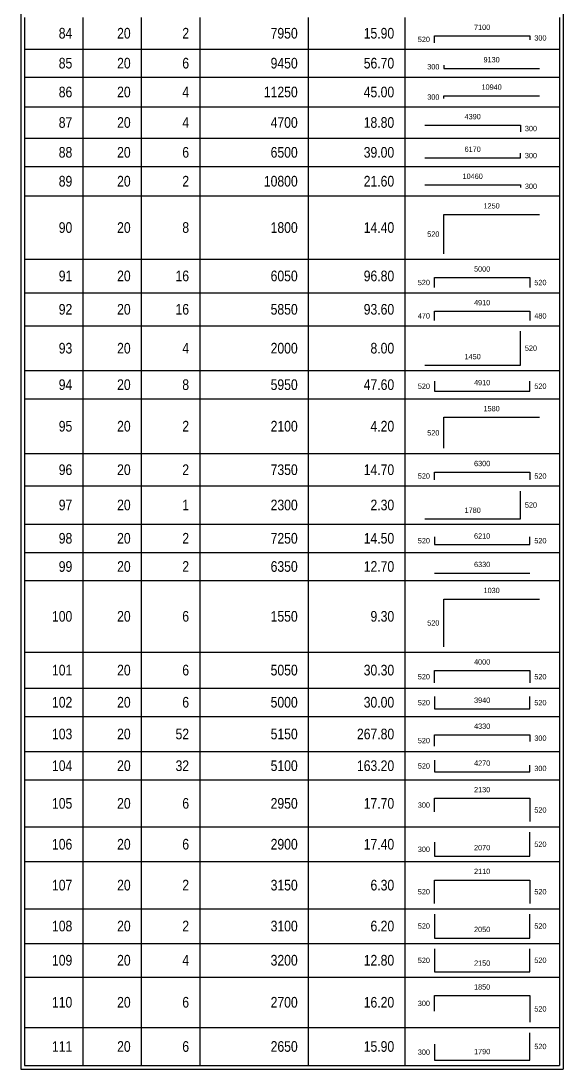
# Model space of a CAD drawing. Extents: x 0 to 206258, y -403073 to 0.
# Drawn here: x 117760 to 122863, y -220071 to -210197 of the extents above; entities that cross this region are included whole.
import ezdxf
from ezdxf.enums import TextEntityAlignment as Align

# ---------------------------------------------------------------- set-up
doc = ezdxf.new("R2010")
doc.units = 0
doc.header["$LTSCALE"] = 1000
for name, color, linetype, true_color in [('Quantity Table Line', 171, 'Continuous', 0xaaaaff), ('Quantity Table Rebar Line', 112, 'Continuous', 0x00bd5e), ('Quantity Table Text', 8, 'Continuous', 0x414141)]:
    doc.layers.add(name, color=color, linetype=linetype, true_color=true_color)
doc.layers.add('Section Small Text', color=5, linetype='Continuous')
doc.styles.add('Quantity Table Text', font='ARIALN.TTF', dxfattribs={"height": 100})
doc.styles.add('Section Small Text', font='ARIALN.TTF', dxfattribs={"height": 50})

msp = doc.modelspace()

# ---------------------------------------------------------------- linework, layer by layer
at = {"layer": 'Quantity Table Line', "transparency": 33554687}
for points in [[(117759.517, -179954.284), (117759.517, -220070.683)], [(122863.032, -179954.284), (122863.032, -220070.683)], [(117792.85, -210163.869), (117792.85, -210462.108)], [(118342.568, -210163.869), (118342.568, -210462.108)], [(118342.568, -210163.869), (118342.568, -210462.108)], [(118892.286, -210163.869), (118892.286, -210462.108)], [(118892.286, -210163.869), (118892.286, -210462.108)], [(119442.199, -210163.869), (119442.199, -210462.108)], [(119442.199, -210163.869), (119442.199, -210462.108)], [(120464.964, -210163.869), (120464.964, -210462.108)], [(120464.964, -210163.869), (120464.964, -210462.108)], [(121373.34, -210163.869), (121373.34, -210462.108)], [(121373.34, -210163.869), (121373.34, -210462.108)], [(122829.699, -210163.869), (122829.699, -210462.108)], [(117792.85, -210462.108), (118342.568, -210462.108)], [(117792.85, -210462.108), (118342.568, -210462.108)], [(117792.85, -210462.108), (117792.85, -210727.733)], [(118342.568, -210462.108), (118892.286, -210462.108)], [(118342.568, -210462.108), (118342.568, -210727.733)], [(118342.568, -210462.108), (118892.286, -210462.108)], [(118342.568, -210462.108), (118342.568, -210727.733)], [(118892.286, -210462.108), (119442.199, -210462.108)], [(118892.286, -210462.108), (118892.286, -210727.733)], [(118892.286, -210462.108), (119442.199, -210462.108)], [(118892.286, -210462.108), (118892.286, -210727.733)], [(119442.199, -210462.108), (120464.964, -210462.108)], [(119442.199, -210462.108), (119442.199, -210727.733)], [(119442.199, -210462.108), (120464.964, -210462.108)], [(119442.199, -210462.108), (119442.199, -210727.733)], [(120464.964, -210462.108), (121373.34, -210462.108)], [(120464.964, -210462.108), (120464.964, -210727.733)], [(120464.964, -210462.108), (121373.34, -210462.108)], [(120464.964, -210462.108), (120464.964, -210727.733)], [(121373.34, -210462.108), (122829.699, -210462.108)], [(121373.34, -210462.108), (121373.34, -210727.733)], [(121373.34, -210462.108), (122829.699, -210462.108)], [(121373.34, -210462.108), (121373.34, -210727.733)], [(122829.699, -210462.108), (122829.699, -210727.733)], [(117792.85, -210727.733), (118342.568, -210727.733)], [(117792.85, -210727.733), (118342.568, -210727.733)], [(117792.85, -210727.733), (117792.85, -211005.698)], [(118342.568, -210727.733), (118892.286, -210727.733)], [(118342.568, -210727.733), (118342.568, -211005.698)], [(118342.568, -210727.733), (118892.286, -210727.733)], [(118342.568, -210727.733), (118342.568, -211005.698)], [(118892.286, -210727.733), (119442.199, -210727.733)], [(118892.286, -210727.733), (118892.286, -211005.698)], [(118892.286, -210727.733), (119442.199, -210727.733)], [(118892.286, -210727.733), (118892.286, -211005.698)], [(119442.199, -210727.733), (120464.964, -210727.733)], [(119442.199, -210727.733), (119442.199, -211005.698)], [(119442.199, -210727.733), (120464.964, -210727.733)], [(119442.199, -210727.733), (119442.199, -211005.698)], [(120464.964, -210727.733), (121373.34, -210727.733)], [(120464.964, -210727.733), (120464.964, -211005.698)], [(120464.964, -210727.733), (121373.34, -210727.733)], [(120464.964, -210727.733), (120464.964, -211005.698)], [(121373.34, -210727.733), (122829.699, -210727.733)], [(121373.34, -210727.733), (121373.34, -211005.698)], [(121373.34, -210727.733), (122829.699, -210727.733)], [(121373.34, -210727.733), (121373.34, -211005.698)], [(122829.699, -210727.733), (122829.699, -211005.698)], [(117792.85, -211005.698), (118342.568, -211005.698)], [(117792.85, -211005.698), (118342.568, -211005.698)], [(117792.85, -211005.698), (117792.85, -211302.075)], [(118342.568, -211005.698), (118892.286, -211005.698)], [(118342.568, -211005.698), (118342.568, -211302.075)], [(118342.568, -211005.698), (118892.286, -211005.698)], [(118342.568, -211005.698), (118342.568, -211302.075)], [(118892.286, -211005.698), (119442.199, -211005.698)], [(118892.286, -211005.698), (118892.286, -211302.075)], [(118892.286, -211005.698), (119442.199, -211005.698)], [(118892.286, -211005.698), (118892.286, -211302.075)], [(119442.199, -211005.698), (120464.964, -211005.698)], [(119442.199, -211005.698), (119442.199, -211302.075)], [(119442.199, -211005.698), (120464.964, -211005.698)], [(119442.199, -211005.698), (119442.199, -211302.075)], [(120464.964, -211005.698), (121373.34, -211005.698)], [(120464.964, -211005.698), (120464.964, -211302.075)], [(120464.964, -211005.698), (121373.34, -211005.698)], [(120464.964, -211005.698), (120464.964, -211302.075)], [(121373.34, -211005.698), (122829.699, -211005.698)], [(121373.34, -211005.698), (121373.34, -211302.075)], [(121373.34, -211005.698), (122829.699, -211005.698)], [(121373.34, -211005.698), (121373.34, -211302.075)], [(122829.699, -211005.698), (122829.699, -211302.075)], [(117792.85, -211302.075), (118342.568, -211302.075)], [(117792.85, -211302.075), (118342.568, -211302.075)], [(117792.85, -211302.075), (117792.85, -211567.7)], [(118342.568, -211302.075), (118892.286, -211302.075)], [(118342.568, -211302.075), (118342.568, -211567.7)], [(118342.568, -211302.075), (118892.286, -211302.075)], [(118342.568, -211302.075), (118342.568, -211567.7)], [(118892.286, -211302.075), (119442.199, -211302.075)], [(118892.286, -211302.075), (118892.286, -211567.7)], [(118892.286, -211302.075), (119442.199, -211302.075)], [(118892.286, -211302.075), (118892.286, -211567.7)], [(119442.199, -211302.075), (120464.964, -211302.075)], [(119442.199, -211302.075), (119442.199, -211567.7)], [(119442.199, -211302.075), (120464.964, -211302.075)], [(119442.199, -211302.075), (119442.199, -211567.7)], [(120464.964, -211302.075), (121373.34, -211302.075)], [(120464.964, -211302.075), (120464.964, -211567.7)], [(120464.964, -211302.075), (121373.34, -211302.075)], [(120464.964, -211302.075), (120464.964, -211567.7)], [(121373.34, -211302.075), (122829.699, -211302.075)], [(121373.34, -211302.075), (121373.34, -211567.7)], [(121373.34, -211302.075), (122829.699, -211302.075)], [(121373.34, -211302.075), (121373.34, -211567.7)], [(122829.699, -211302.075), (122829.699, -211567.7)], [(117792.85, -211567.7), (118342.568, -211567.7)], [(117792.85, -211567.7), (118342.568, -211567.7)], [(117792.85, -211567.7), (117792.85, -211846.231)], [(118342.568, -211567.7), (118892.286, -211567.7)], [(118342.568, -211567.7), (118342.568, -211846.231)], [(118342.568, -211567.7), (118892.286, -211567.7)], [(118342.568, -211567.7), (118342.568, -211846.231)], [(118892.286, -211567.7), (119442.199, -211567.7)], [(118892.286, -211567.7), (118892.286, -211846.231)], [(118892.286, -211567.7), (119442.199, -211567.7)], [(118892.286, -211567.7), (118892.286, -211846.231)], [(119442.199, -211567.7), (120464.964, -211567.7)], [(119442.199, -211567.7), (119442.199, -211846.231)], [(119442.199, -211567.7), (120464.964, -211567.7)], [(119442.199, -211567.7), (119442.199, -211846.231)], [(120464.964, -211567.7), (121373.34, -211567.7)], [(120464.964, -211567.7), (120464.964, -211846.231)], [(120464.964, -211567.7), (121373.34, -211567.7)], [(120464.964, -211567.7), (120464.964, -211846.231)], [(121373.34, -211567.7), (122829.699, -211567.7)], [(121373.34, -211567.7), (121373.34, -211846.231)], [(121373.34, -211567.7), (122829.699, -211567.7)], [(121373.34, -211567.7), (121373.34, -211846.231)], [(122829.699, -211567.7), (122829.699, -211846.231)], [(117792.85, -211846.231), (118342.568, -211846.231)], [(117792.85, -211846.231), (118342.568, -211846.231)], [(117792.85, -211846.231), (117792.85, -212440.53)], [(118342.568, -211846.231), (118892.286, -211846.231)], [(118342.568, -211846.231), (118342.568, -212440.53)], [(118342.568, -211846.231), (118892.286, -211846.231)], [(118342.568, -211846.231), (118342.568, -212440.53)], [(118892.286, -211846.231), (119442.199, -211846.231)], [(118892.286, -211846.231), (118892.286, -212440.53)], [(118892.286, -211846.231), (119442.199, -211846.231)], [(118892.286, -211846.231), (118892.286, -212440.53)], [(119442.199, -211846.231), (120464.964, -211846.231)], [(119442.199, -211846.231), (119442.199, -212440.53)], [(119442.199, -211846.231), (120464.964, -211846.231)], [(119442.199, -211846.231), (119442.199, -212440.53)], [(120464.964, -211846.231), (121373.34, -211846.231)], [(120464.964, -211846.231), (120464.964, -212440.53)], [(120464.964, -211846.231), (121373.34, -211846.231)], [(120464.964, -211846.231), (120464.964, -212440.53)], [(121373.34, -211846.231), (122829.699, -211846.231)], [(121373.34, -211846.231), (121373.34, -212440.53)], [(121373.34, -211846.231), (122829.699, -211846.231)], [(121373.34, -211846.231), (121373.34, -212440.53)], [(122829.699, -211846.231), (122829.699, -212440.53)], [(117792.85, -212440.53), (118342.568, -212440.53)], [(117792.85, -212440.53), (118342.568, -212440.53)], [(117792.85, -212440.53), (117792.85, -212758.138)], [(118342.568, -212440.53), (118892.286, -212440.53)], [(118342.568, -212440.53), (118342.568, -212758.138)], [(118342.568, -212440.53), (118892.286, -212440.53)], [(118342.568, -212440.53), (118342.568, -212758.138)], [(118892.286, -212440.53), (119442.199, -212440.53)], [(118892.286, -212440.53), (118892.286, -212758.138)], [(118892.286, -212440.53), (119442.199, -212440.53)], [(118892.286, -212440.53), (118892.286, -212758.138)], [(119442.199, -212440.53), (120464.964, -212440.53)], [(119442.199, -212440.53), (119442.199, -212758.138)], [(119442.199, -212440.53), (120464.964, -212440.53)], [(119442.199, -212440.53), (119442.199, -212758.138)], [(120464.964, -212440.53), (121373.34, -212440.53)], [(120464.964, -212440.53), (120464.964, -212758.138)], [(120464.964, -212440.53), (121373.34, -212440.53)], [(120464.964, -212440.53), (120464.964, -212758.138)], [(121373.34, -212440.53), (122829.699, -212440.53)], [(121373.34, -212440.53), (121373.34, -212758.138)], [(121373.34, -212440.53), (122829.699, -212440.53)], [(121373.34, -212440.53), (121373.34, -212758.138)], [(122829.699, -212440.53), (122829.699, -212758.138)], [(117792.85, -212758.138), (118342.568, -212758.138)], [(117792.85, -212758.138), (118342.568, -212758.138)], [(117792.85, -212758.138), (117792.85, -213069.199)], [(118342.568, -212758.138), (118892.286, -212758.138)], [(118342.568, -212758.138), (118342.568, -213069.199)], [(118342.568, -212758.138), (118892.286, -212758.138)], [(118342.568, -212758.138), (118342.568, -213069.199)], [(118892.286, -212758.138), (119442.199, -212758.138)], [(118892.286, -212758.138), (118892.286, -213069.199)], [(118892.286, -212758.138), (119442.199, -212758.138)], [(118892.286, -212758.138), (118892.286, -213069.199)], [(119442.199, -212758.138), (120464.964, -212758.138)], [(119442.199, -212758.138), (119442.199, -213069.199)], [(119442.199, -212758.138), (120464.964, -212758.138)], [(119442.199, -212758.138), (119442.199, -213069.199)], [(120464.964, -212758.138), (121373.34, -212758.138)], [(120464.964, -212758.138), (120464.964, -213069.199)], [(120464.964, -212758.138), (121373.34, -212758.138)], [(120464.964, -212758.138), (120464.964, -213069.199)], [(121373.34, -212758.138), (122829.699, -212758.138)], [(121373.34, -212758.138), (121373.34, -213069.199)], [(121373.34, -212758.138), (122829.699, -212758.138)], [(121373.34, -212758.138), (121373.34, -213069.199)], [(122829.699, -212758.138), (122829.699, -213069.199)], [(117792.85, -213069.199), (118342.568, -213069.199)], [(117792.85, -213069.199), (118342.568, -213069.199)], [(117792.85, -213069.199), (117792.85, -213490.716)], [(118342.568, -213069.199), (118892.286, -213069.199)], [(118342.568, -213069.199), (118342.568, -213490.716)], [(118342.568, -213069.199), (118892.286, -213069.199)], [(118342.568, -213069.199), (118342.568, -213490.716)], [(118892.286, -213069.199), (119442.199, -213069.199)], [(118892.286, -213069.199), (118892.286, -213490.716)], [(118892.286, -213069.199), (119442.199, -213069.199)], [(118892.286, -213069.199), (118892.286, -213490.716)], [(119442.199, -213069.199), (120464.964, -213069.199)], [(119442.199, -213069.199), (119442.199, -213490.716)], [(119442.199, -213069.199), (120464.964, -213069.199)], [(119442.199, -213069.199), (119442.199, -213490.716)], [(120464.964, -213069.199), (121373.34, -213069.199)], [(120464.964, -213069.199), (120464.964, -213490.716)], [(120464.964, -213069.199), (121373.34, -213069.199)], [(120464.964, -213069.199), (120464.964, -213490.716)], [(121373.34, -213069.199), (122829.699, -213069.199)], [(121373.34, -213069.199), (121373.34, -213490.716)], [(121373.34, -213069.199), (122829.699, -213069.199)], [(121373.34, -213069.199), (121373.34, -213490.716)], [(122829.699, -213069.199), (122829.699, -213490.716)], [(117792.85, -213490.716), (118342.568, -213490.716)], [(117792.85, -213490.716), (118342.568, -213490.716)], [(117792.85, -213490.716), (117792.85, -213756.341)], [(118342.568, -213490.716), (118892.286, -213490.716)], [(118342.568, -213490.716), (118342.568, -213756.341)], [(118342.568, -213490.716), (118892.286, -213490.716)], [(118342.568, -213490.716), (118342.568, -213756.341)], [(118892.286, -213490.716), (119442.199, -213490.716)], [(118892.286, -213490.716), (118892.286, -213756.341)], [(118892.286, -213490.716), (119442.199, -213490.716)], [(118892.286, -213490.716), (118892.286, -213756.341)], [(119442.199, -213490.716), (120464.964, -213490.716)], [(119442.199, -213490.716), (119442.199, -213756.341)], [(119442.199, -213490.716), (120464.964, -213490.716)], [(119442.199, -213490.716), (119442.199, -213756.341)], [(120464.964, -213490.716), (121373.34, -213490.716)], [(120464.964, -213490.716), (120464.964, -213756.341)], [(120464.964, -213490.716), (121373.34, -213490.716)], [(120464.964, -213490.716), (120464.964, -213756.341)], [(121373.34, -213490.716), (122829.699, -213490.716)], [(121373.34, -213490.716), (121373.34, -213756.341)], [(121373.34, -213490.716), (122829.699, -213490.716)], [(121373.34, -213490.716), (121373.34, -213756.341)], [(122829.699, -213490.716), (122829.699, -213756.341)], [(117792.85, -213756.341), (118342.568, -213756.341)], [(117792.85, -213756.341), (118342.568, -213756.341)], [(117792.85, -213756.341), (117792.85, -214273.344)], [(118342.568, -213756.341), (118892.286, -213756.341)], [(118342.568, -213756.341), (118342.568, -214273.344)], [(118342.568, -213756.341), (118892.286, -213756.341)], [(118342.568, -213756.341), (118342.568, -214273.344)], [(118892.286, -213756.341), (119442.199, -213756.341)], [(118892.286, -213756.341), (118892.286, -214273.344)], [(118892.286, -213756.341), (119442.199, -213756.341)], [(118892.286, -213756.341), (118892.286, -214273.344)], [(119442.199, -213756.341), (120464.964, -213756.341)], [(119442.199, -213756.341), (119442.199, -214273.344)], [(119442.199, -213756.341), (120464.964, -213756.341)], [(119442.199, -213756.341), (119442.199, -214273.344)], [(120464.964, -213756.341), (121373.34, -213756.341)], [(120464.964, -213756.341), (120464.964, -214273.344)], [(120464.964, -213756.341), (121373.34, -213756.341)], [(120464.964, -213756.341), (120464.964, -214273.344)], [(121373.34, -213756.341), (122829.699, -213756.341)], [(121373.34, -213756.341), (121373.34, -214273.344)], [(121373.34, -213756.341), (122829.699, -213756.341)], [(121373.34, -213756.341), (121373.34, -214273.344)], [(122829.699, -213756.341), (122829.699, -214273.344)], [(117792.85, -214273.344), (118342.568, -214273.344)], [(117792.85, -214273.344), (118342.568, -214273.344)], [(117792.85, -214273.344), (117792.85, -214576.016)], [(118342.568, -214273.344), (118892.286, -214273.344)], [(118342.568, -214273.344), (118342.568, -214576.016)], [(118342.568, -214273.344), (118892.286, -214273.344)], [(118342.568, -214273.344), (118342.568, -214576.016)], [(118892.286, -214273.344), (119442.199, -214273.344)], [(118892.286, -214273.344), (118892.286, -214576.016)], [(118892.286, -214273.344), (119442.199, -214273.344)], [(118892.286, -214273.344), (118892.286, -214576.016)], [(119442.199, -214273.344), (120464.964, -214273.344)], [(119442.199, -214273.344), (119442.199, -214576.016)], [(119442.199, -214273.344), (120464.964, -214273.344)], [(119442.199, -214273.344), (119442.199, -214576.016)], [(120464.964, -214273.344), (121373.34, -214273.344)], [(120464.964, -214273.344), (120464.964, -214576.016)], [(120464.964, -214273.344), (121373.34, -214273.344)], [(120464.964, -214273.344), (120464.964, -214576.016)], [(121373.34, -214273.344), (122829.699, -214273.344)], [(121373.34, -214273.344), (121373.34, -214576.016)], [(121373.34, -214273.344), (122829.699, -214273.344)], [(121373.34, -214273.344), (121373.34, -214576.016)], [(122829.699, -214273.344), (122829.699, -214576.016)], [(117792.85, -214576.016), (118342.568, -214576.016)], [(117792.85, -214576.016), (118342.568, -214576.016)], [(117792.85, -214576.016), (117792.85, -214937.927)], [(118342.568, -214576.016), (118892.286, -214576.016)], [(118342.568, -214576.016), (118342.568, -214937.927)], [(118342.568, -214576.016), (118892.286, -214576.016)], [(118342.568, -214576.016), (118342.568, -214937.927)], [(118892.286, -214576.016), (119442.199, -214576.016)], [(118892.286, -214576.016), (118892.286, -214937.927)], [(118892.286, -214576.016), (119442.199, -214576.016)], [(118892.286, -214576.016), (118892.286, -214937.927)], [(119442.199, -214576.016), (120464.964, -214576.016)], [(119442.199, -214576.016), (119442.199, -214937.927)], [(119442.199, -214576.016), (120464.964, -214576.016)], [(119442.199, -214576.016), (119442.199, -214937.927)], [(120464.964, -214576.016), (121373.34, -214576.016)], [(120464.964, -214576.016), (120464.964, -214937.927)], [(120464.964, -214576.016), (121373.34, -214576.016)], [(120464.964, -214576.016), (120464.964, -214937.927)], [(121373.34, -214576.016), (122829.699, -214576.016)], [(121373.34, -214576.016), (121373.34, -214937.927)], [(121373.34, -214576.016), (122829.699, -214576.016)], [(121373.34, -214576.016), (121373.34, -214937.927)], [(122829.699, -214576.016), (122829.699, -214937.927)], [(117792.85, -214937.927), (118342.568, -214937.927)], [(117792.85, -214937.927), (118342.568, -214937.927)], [(117792.85, -214937.927), (117792.85, -215203.552)], [(118342.568, -214937.927), (118892.286, -214937.927)], [(118342.568, -214937.927), (118342.568, -215203.552)], [(118342.568, -214937.927), (118892.286, -214937.927)], [(118342.568, -214937.927), (118342.568, -215203.552)], [(118892.286, -214937.927), (119442.199, -214937.927)], [(118892.286, -214937.927), (118892.286, -215203.552)], [(118892.286, -214937.927), (119442.199, -214937.927)], [(118892.286, -214937.927), (118892.286, -215203.552)], [(119442.199, -214937.927), (120464.964, -214937.927)], [(119442.199, -214937.927), (119442.199, -215203.552)], [(119442.199, -214937.927), (120464.964, -214937.927)], [(119442.199, -214937.927), (119442.199, -215203.552)], [(120464.964, -214937.927), (121373.34, -214937.927)], [(120464.964, -214937.927), (120464.964, -215203.552)], [(120464.964, -214937.927), (121373.34, -214937.927)], [(120464.964, -214937.927), (120464.964, -215203.552)], [(121373.34, -214937.927), (122829.699, -214937.927)], [(121373.34, -214937.927), (121373.34, -215203.552)], [(121373.34, -214937.927), (122829.699, -214937.927)], [(121373.34, -214937.927), (121373.34, -215203.552)], [(122829.699, -214937.927), (122829.699, -215203.552)], [(117792.85, -215203.552), (118342.568, -215203.552)], [(117792.85, -215203.552), (118342.568, -215203.552)], [(117792.85, -215203.552), (117792.85, -215469.176)], [(118342.568, -215203.552), (118892.286, -215203.552)], [(118342.568, -215203.552), (118342.568, -215469.176)], [(118342.568, -215203.552), (118892.286, -215203.552)], [(118342.568, -215203.552), (118342.568, -215469.176)], [(118892.286, -215203.552), (119442.199, -215203.552)], [(118892.286, -215203.552), (118892.286, -215469.176)], [(118892.286, -215203.552), (119442.199, -215203.552)], [(118892.286, -215203.552), (118892.286, -215469.176)], [(119442.199, -215203.552), (120464.964, -215203.552)], [(119442.199, -215203.552), (119442.199, -215469.176)], [(119442.199, -215203.552), (120464.964, -215203.552)], [(119442.199, -215203.552), (119442.199, -215469.176)], [(120464.964, -215203.552), (121373.34, -215203.552)], [(120464.964, -215203.552), (120464.964, -215469.176)], [(120464.964, -215203.552), (121373.34, -215203.552)], [(120464.964, -215203.552), (120464.964, -215469.176)], [(121373.34, -215203.552), (122829.699, -215203.552)], [(121373.34, -215203.552), (121373.34, -215469.176)], [(121373.34, -215203.552), (122829.699, -215203.552)], [(121373.34, -215203.552), (121373.34, -215469.176)], [(122829.699, -215203.552), (122829.699, -215469.176)], [(117792.85, -215469.176), (118342.568, -215469.176)], [(117792.85, -215469.176), (118342.568, -215469.176)], [(117792.85, -215469.176), (117792.85, -216142.521)], [(118342.568, -215469.176), (118892.286, -215469.176)], [(118342.568, -215469.176), (118342.568, -216142.521)], [(118342.568, -215469.176), (118892.286, -215469.176)], [(118342.568, -215469.176), (118342.568, -216142.521)], [(118892.286, -215469.176), (119442.199, -215469.176)], [(118892.286, -215469.176), (118892.286, -216142.521)], [(118892.286, -215469.176), (119442.199, -215469.176)], [(118892.286, -215469.176), (118892.286, -216142.521)], [(119442.199, -215469.176), (120464.964, -215469.176)], [(119442.199, -215469.176), (119442.199, -216142.521)], [(119442.199, -215469.176), (120464.964, -215469.176)], [(119442.199, -215469.176), (119442.199, -216142.521)], [(120464.964, -215469.176), (121373.34, -215469.176)], [(120464.964, -215469.176), (120464.964, -216142.521)], [(120464.964, -215469.176), (121373.34, -215469.176)], [(120464.964, -215469.176), (120464.964, -216142.521)], [(121373.34, -215469.176), (122829.699, -215469.176)], [(121373.34, -215469.176), (121373.34, -216142.521)], [(121373.34, -215469.176), (122829.699, -215469.176)], [(121373.34, -215469.176), (121373.34, -216142.521)], [(122829.699, -215469.176), (122829.699, -216142.521)], [(117792.85, -216142.521), (118342.568, -216142.521)], [(117792.85, -216142.521), (118342.568, -216142.521)], [(117792.85, -216142.521), (117792.85, -216482.622)], [(118342.568, -216142.521), (118892.286, -216142.521)], [(118342.568, -216142.521), (118342.568, -216482.622)], [(118342.568, -216142.521), (118892.286, -216142.521)], [(118342.568, -216142.521), (118342.568, -216482.622)], [(118892.286, -216142.521), (119442.199, -216142.521)], [(118892.286, -216142.521), (118892.286, -216482.622)], [(118892.286, -216142.521), (119442.199, -216142.521)], [(118892.286, -216142.521), (118892.286, -216482.622)], [(119442.199, -216142.521), (120464.964, -216142.521)], [(119442.199, -216142.521), (119442.199, -216482.622)], [(119442.199, -216142.521), (120464.964, -216142.521)], [(119442.199, -216142.521), (119442.199, -216482.622)], [(120464.964, -216142.521), (121373.34, -216142.521)], [(120464.964, -216142.521), (120464.964, -216482.622)], [(120464.964, -216142.521), (121373.34, -216142.521)], [(120464.964, -216142.521), (120464.964, -216482.622)], [(121373.34, -216142.521), (122829.699, -216142.521)], [(121373.34, -216142.521), (121373.34, -216482.622)], [(121373.34, -216142.521), (122829.699, -216142.521)], [(121373.34, -216142.521), (121373.34, -216482.622)], [(122829.699, -216142.521), (122829.699, -216482.622)], [(117792.85, -216482.622), (118342.568, -216482.622)], [(117792.85, -216482.622), (118342.568, -216482.622)], [(117792.85, -216482.622), (117792.85, -216748.247)], [(118342.568, -216482.622), (118892.286, -216482.622)], [(118342.568, -216482.622), (118342.568, -216748.247)], [(118342.568, -216482.622), (118892.286, -216482.622)], [(118342.568, -216482.622), (118342.568, -216748.247)], [(118892.286, -216482.622), (119442.199, -216482.622)], [(118892.286, -216482.622), (118892.286, -216748.247)], [(118892.286, -216482.622), (119442.199, -216482.622)], [(118892.286, -216482.622), (118892.286, -216748.247)], [(119442.199, -216482.622), (120464.964, -216482.622)], [(119442.199, -216482.622), (119442.199, -216748.247)], [(119442.199, -216482.622), (120464.964, -216482.622)], [(119442.199, -216482.622), (119442.199, -216748.247)], [(120464.964, -216482.622), (121373.34, -216482.622)], [(120464.964, -216482.622), (120464.964, -216748.247)], [(120464.964, -216482.622), (121373.34, -216482.622)], [(120464.964, -216482.622), (120464.964, -216748.247)], [(121373.34, -216482.622), (122829.699, -216482.622)], [(121373.34, -216482.622), (121373.34, -216748.247)], [(121373.34, -216482.622), (122829.699, -216482.622)], [(121373.34, -216482.622), (121373.34, -216748.247)], [(122829.699, -216482.622), (122829.699, -216748.247)], [(117792.85, -216748.247), (118342.568, -216748.247)], [(117792.85, -216748.247), (118342.568, -216748.247)], [(117792.85, -216748.247), (117792.85, -217080.332)], [(118342.568, -216748.247), (118892.286, -216748.247)], [(118342.568, -216748.247), (118342.568, -217080.332)], [(118342.568, -216748.247), (118892.286, -216748.247)], [(118342.568, -216748.247), (118342.568, -217080.332)], [(118892.286, -216748.247), (119442.199, -216748.247)], [(118892.286, -216748.247), (118892.286, -217080.332)], [(118892.286, -216748.247), (119442.199, -216748.247)], [(118892.286, -216748.247), (118892.286, -217080.332)], [(119442.199, -216748.247), (120464.964, -216748.247)], [(119442.199, -216748.247), (119442.199, -217080.332)], [(119442.199, -216748.247), (120464.964, -216748.247)], [(119442.199, -216748.247), (119442.199, -217080.332)], [(120464.964, -216748.247), (121373.34, -216748.247)], [(120464.964, -216748.247), (120464.964, -217080.332)], [(120464.964, -216748.247), (121373.34, -216748.247)], [(120464.964, -216748.247), (120464.964, -217080.332)], [(121373.34, -216748.247), (122829.699, -216748.247)], [(121373.34, -216748.247), (121373.34, -217080.332)], [(121373.34, -216748.247), (122829.699, -216748.247)], [(121373.34, -216748.247), (121373.34, -217080.332)], [(122829.699, -216748.247), (122829.699, -217080.332)], [(117792.85, -217080.332), (118342.568, -217080.332)], [(117792.85, -217080.332), (118342.568, -217080.332)], [(117792.85, -217080.332), (117792.85, -217345.957)], [(118342.568, -217080.332), (118892.286, -217080.332)], [(118342.568, -217080.332), (118342.568, -217345.957)], [(118342.568, -217080.332), (118892.286, -217080.332)], [(118342.568, -217080.332), (118342.568, -217345.957)], [(118892.286, -217080.332), (119442.199, -217080.332)], [(118892.286, -217080.332), (118892.286, -217345.957)], [(118892.286, -217080.332), (119442.199, -217080.332)], [(118892.286, -217080.332), (118892.286, -217345.957)], [(119442.199, -217080.332), (120464.964, -217080.332)], [(119442.199, -217080.332), (119442.199, -217345.957)], [(119442.199, -217080.332), (120464.964, -217080.332)], [(119442.199, -217080.332), (119442.199, -217345.957)], [(120464.964, -217080.332), (121373.34, -217080.332)], [(120464.964, -217080.332), (120464.964, -217345.957)], [(120464.964, -217080.332), (121373.34, -217080.332)], [(120464.964, -217080.332), (120464.964, -217345.957)], [(121373.34, -217080.332), (122829.699, -217080.332)], [(121373.34, -217080.332), (121373.34, -217345.957)], [(121373.34, -217080.332), (122829.699, -217080.332)], [(121373.34, -217080.332), (121373.34, -217345.957)], [(122829.699, -217080.332), (122829.699, -217345.957)], [(117792.85, -217345.957), (118342.568, -217345.957)], [(117792.85, -217345.957), (118342.568, -217345.957)], [(117792.85, -217345.957), (117792.85, -217789.874)], [(118342.568, -217345.957), (118892.286, -217345.957)], [(118342.568, -217345.957), (118342.568, -217789.874)], [(118342.568, -217345.957), (118892.286, -217345.957)], [(118342.568, -217345.957), (118342.568, -217789.874)], [(118892.286, -217345.957), (119442.199, -217345.957)], [(118892.286, -217345.957), (118892.286, -217789.874)], [(118892.286, -217345.957), (119442.199, -217345.957)], [(118892.286, -217345.957), (118892.286, -217789.874)], [(119442.199, -217345.957), (120464.964, -217345.957)], [(119442.199, -217345.957), (119442.199, -217789.874)], [(119442.199, -217345.957), (120464.964, -217345.957)], [(119442.199, -217345.957), (119442.199, -217789.874)], [(120464.964, -217345.957), (121373.34, -217345.957)], [(120464.964, -217345.957), (120464.964, -217789.874)], [(120464.964, -217345.957), (121373.34, -217345.957)], [(120464.964, -217345.957), (120464.964, -217789.874)], [(121373.34, -217345.957), (122829.699, -217345.957)], [(121373.34, -217345.957), (121373.34, -217789.874)], [(121373.34, -217345.957), (122829.699, -217345.957)], [(121373.34, -217345.957), (121373.34, -217789.874)], [(122829.699, -217345.957), (122829.699, -217789.874)], [(117792.85, -217789.874), (118342.568, -217789.874)], [(117792.85, -217789.874), (118342.568, -217789.874)], [(117792.85, -217789.874), (117792.85, -218115.966)], [(118342.568, -217789.874), (118892.286, -217789.874)], [(118342.568, -217789.874), (118342.568, -218115.966)], [(118342.568, -217789.874), (118892.286, -217789.874)], [(118342.568, -217789.874), (118342.568, -218115.966)], [(118892.286, -217789.874), (119442.199, -217789.874)], [(118892.286, -217789.874), (118892.286, -218115.966)], [(118892.286, -217789.874), (119442.199, -217789.874)], [(118892.286, -217789.874), (118892.286, -218115.966)], [(119442.199, -217789.874), (120464.964, -217789.874)], [(119442.199, -217789.874), (119442.199, -218115.966)], [(119442.199, -217789.874), (120464.964, -217789.874)], [(119442.199, -217789.874), (119442.199, -218115.966)], [(120464.964, -217789.874), (121373.34, -217789.874)], [(120464.964, -217789.874), (120464.964, -218115.966)], [(120464.964, -217789.874), (121373.34, -217789.874)], [(120464.964, -217789.874), (120464.964, -218115.966)], [(121373.34, -217789.874), (122829.699, -217789.874)], [(121373.34, -217789.874), (121373.34, -218115.966)], [(121373.34, -217789.874), (122829.699, -217789.874)], [(121373.34, -217789.874), (121373.34, -218115.966)], [(122829.699, -217789.874), (122829.699, -218115.966)], [(117792.85, -218115.966), (118342.568, -218115.966)], [(117792.85, -218115.966), (118342.568, -218115.966)], [(117792.85, -218115.966), (117792.85, -218560.312)], [(118342.568, -218115.966), (118892.286, -218115.966)], [(118342.568, -218115.966), (118342.568, -218560.312)], [(118342.568, -218115.966), (118892.286, -218115.966)], [(118342.568, -218115.966), (118342.568, -218560.312)], [(118892.286, -218115.966), (119442.199, -218115.966)], [(118892.286, -218115.966), (118892.286, -218560.312)], [(118892.286, -218115.966), (119442.199, -218115.966)], [(118892.286, -218115.966), (118892.286, -218560.312)], [(119442.199, -218115.966), (120464.964, -218115.966)], [(119442.199, -218115.966), (119442.199, -218560.312)], [(119442.199, -218115.966), (120464.964, -218115.966)], [(119442.199, -218115.966), (119442.199, -218560.312)], [(120464.964, -218115.966), (121373.34, -218115.966)], [(120464.964, -218115.966), (120464.964, -218560.312)], [(120464.964, -218115.966), (121373.34, -218115.966)], [(120464.964, -218115.966), (120464.964, -218560.312)], [(121373.34, -218115.966), (122829.699, -218115.966)], [(121373.34, -218115.966), (121373.34, -218560.312)], [(121373.34, -218115.966), (122829.699, -218115.966)], [(121373.34, -218115.966), (121373.34, -218560.312)], [(122829.699, -218115.966), (122829.699, -218560.312)], [(117792.85, -218560.312), (118342.568, -218560.312)], [(117792.85, -218560.312), (118342.568, -218560.312)], [(117792.85, -218560.312), (117792.85, -218886.91)], [(118342.568, -218560.312), (118892.286, -218560.312)], [(118342.568, -218560.312), (118342.568, -218886.91)], [(118342.568, -218560.312), (118892.286, -218560.312)], [(118342.568, -218560.312), (118342.568, -218886.91)], [(118892.286, -218560.312), (119442.199, -218560.312)], [(118892.286, -218560.312), (118892.286, -218886.91)], [(118892.286, -218560.312), (119442.199, -218560.312)], [(118892.286, -218560.312), (118892.286, -218886.91)], [(119442.199, -218560.312), (120464.964, -218560.312)], [(119442.199, -218560.312), (119442.199, -218886.91)], [(119442.199, -218560.312), (120464.964, -218560.312)], [(119442.199, -218560.312), (119442.199, -218886.91)], [(120464.964, -218560.312), (121373.34, -218560.312)], [(120464.964, -218560.312), (120464.964, -218886.91)], [(120464.964, -218560.312), (121373.34, -218560.312)], [(120464.964, -218560.312), (120464.964, -218886.91)], [(121373.34, -218560.312), (122829.699, -218560.312)], [(121373.34, -218560.312), (121373.34, -218886.91)], [(121373.34, -218560.312), (122829.699, -218560.312)], [(121373.34, -218560.312), (121373.34, -218886.91)], [(122829.699, -218560.312), (122829.699, -218886.91)], [(117792.85, -218886.91), (118342.568, -218886.91)], [(117792.85, -218886.91), (118342.568, -218886.91)], [(117792.85, -218886.91), (117792.85, -219204.608)], [(118342.568, -218886.91), (118892.286, -218886.91)], [(118342.568, -218886.91), (118342.568, -219204.608)], [(118342.568, -218886.91), (118892.286, -218886.91)], [(118342.568, -218886.91), (118342.568, -219204.608)], [(118892.286, -218886.91), (119442.199, -218886.91)], [(118892.286, -218886.91), (118892.286, -219204.608)], [(118892.286, -218886.91), (119442.199, -218886.91)], [(118892.286, -218886.91), (118892.286, -219204.608)], [(119442.199, -218886.91), (120464.964, -218886.91)], [(119442.199, -218886.91), (119442.199, -219204.608)], [(119442.199, -218886.91), (120464.964, -218886.91)], [(119442.199, -218886.91), (119442.199, -219204.608)], [(120464.964, -218886.91), (121373.34, -218886.91)], [(120464.964, -218886.91), (120464.964, -219204.608)], [(120464.964, -218886.91), (121373.34, -218886.91)], [(120464.964, -218886.91), (120464.964, -219204.608)], [(121373.34, -218886.91), (122829.699, -218886.91)], [(121373.34, -218886.91), (121373.34, -219204.608)], [(121373.34, -218886.91), (122829.699, -218886.91)], [(121373.34, -218886.91), (121373.34, -219204.608)], [(122829.699, -218886.91), (122829.699, -219204.608)], [(117792.85, -219204.608), (118342.568, -219204.608)], [(117792.85, -219204.608), (118342.568, -219204.608)], [(117792.85, -219204.608), (117792.85, -219678.897)], [(118342.568, -219204.608), (118892.286, -219204.608)], [(118342.568, -219204.608), (118342.568, -219678.897)], [(118342.568, -219204.608), (118892.286, -219204.608)], [(118342.568, -219204.608), (118342.568, -219678.897)], [(118892.286, -219204.608), (119442.199, -219204.608)], [(118892.286, -219204.608), (118892.286, -219678.897)], [(118892.286, -219204.608), (119442.199, -219204.608)], [(118892.286, -219204.608), (118892.286, -219678.897)], [(119442.199, -219204.608), (120464.964, -219204.608)], [(119442.199, -219204.608), (119442.199, -219678.897)], [(119442.199, -219204.608), (120464.964, -219204.608)], [(119442.199, -219204.608), (119442.199, -219678.897)], [(120464.964, -219204.608), (121373.34, -219204.608)], [(120464.964, -219204.608), (120464.964, -219678.897)], [(120464.964, -219204.608), (121373.34, -219204.608)], [(120464.964, -219204.608), (120464.964, -219678.897)], [(121373.34, -219204.608), (122829.699, -219204.608)], [(121373.34, -219204.608), (121373.34, -219678.897)], [(121373.34, -219204.608), (122829.699, -219204.608)], [(121373.34, -219204.608), (121373.34, -219678.897)], [(122829.699, -219204.608), (122829.699, -219678.897)], [(117792.85, -219678.897), (118342.568, -219678.897)], [(117792.85, -219678.897), (118342.568, -219678.897)], [(117792.85, -219678.897), (117792.85, -220037.349)], [(118342.568, -219678.897), (118892.286, -219678.897)], [(118342.568, -219678.897), (118342.568, -220037.349)], [(118342.568, -219678.897), (118892.286, -219678.897)], [(118342.568, -219678.897), (118342.568, -220037.349)], [(118892.286, -219678.897), (119442.199, -219678.897)], [(118892.286, -219678.897), (118892.286, -220037.349)], [(118892.286, -219678.897), (119442.199, -219678.897)], [(118892.286, -219678.897), (118892.286, -220037.349)], [(119442.199, -219678.897), (120464.964, -219678.897)], [(119442.199, -219678.897), (119442.199, -220037.349)], [(119442.199, -219678.897), (120464.964, -219678.897)], [(119442.199, -219678.897), (119442.199, -220037.349)], [(120464.964, -219678.897), (121373.34, -219678.897)], [(120464.964, -219678.897), (120464.964, -220037.349)], [(120464.964, -219678.897), (121373.34, -219678.897)], [(120464.964, -219678.897), (120464.964, -220037.349)], [(121373.34, -219678.897), (122829.699, -219678.897)], [(121373.34, -219678.897), (121373.34, -220037.349)], [(121373.34, -219678.897), (122829.699, -219678.897)], [(121373.34, -219678.897), (121373.34, -220037.349)], [(122829.699, -219678.897), (122829.699, -220037.349)], [(117759.517, -220070.683), (122863.032, -220070.683)], [(117792.85, -220037.349), (118342.568, -220037.349)], [(118342.568, -220037.349), (118892.286, -220037.349)], [(118892.286, -220037.349), (119442.199, -220037.349)], [(119442.199, -220037.349), (120464.964, -220037.349)], [(120464.964, -220037.349), (121373.34, -220037.349)], [(121373.34, -220037.349), (122829.699, -220037.349)]]:
    msp.add_lwpolyline(points, dxfattribs=at)
at = {"layer": 'Quantity Table Rebar Line', "transparency": 33554687}
for points in [[(121651.519, -210403.316), (121651.519, -210338.088), (122551.519, -210338.088), (122551.519, -210376.159)], [(121740.609, -210614.147), (121740.609, -210643.72), (122640.609, -210643.72)], [(121740.609, -210926.632), (121740.609, -210901.952), (122640.609, -210901.952)], [(121562.43, -211179.917), (122462.43, -211179.917), (122462.43, -211241.42)], [(121562.43, -211487.248), (122462.43, -211487.248), (122462.43, -211443.431)], [(121562.43, -211741.919), (122462.43, -211741.919), (122462.43, -211767.731)], [(121740.609, -212390.53), (121740.609, -212020.45), (122640.609, -212020.45)], [(121651.519, -212707.417), (121651.519, -212614.748), (122551.519, -212614.748), (122551.519, -212708.138)], [(121651.519, -213018.464), (121651.519, -212932.357), (122551.519, -212932.357), (122551.519, -213019.199)], [(121562.43, -213440.716), (122462.43, -213440.716), (122462.43, -213119.199)], [(121651.519, -213591.268), (121651.519, -213685.638), (122551.519, -213685.638), (122551.519, -213590.534)], [(121740.609, -214223.344), (121740.609, -213930.56), (122640.609, -213930.56)], [(121651.519, -214521.085), (121651.519, -214447.563), (122551.519, -214447.563), (122551.519, -214521.657)], [(121562.43, -214887.927), (122462.43, -214887.927), (122462.43, -214626.016)], [(121651.519, -215056.204), (121651.519, -215130.792), (122551.519, -215130.792), (122551.519, -215055.623)], [(121651.519, -215398.473), (122551.519, -215398.473)], [(121740.609, -216092.521), (121740.609, -215643.395), (122640.609, -215643.395)], [(121651.519, -216432.622), (121651.519, -216316.74), (122551.519, -216316.74), (122551.519, -216432.622)], [(121651.519, -216559.894), (121651.519, -216677.544), (122551.519, -216677.544), (122551.519, -216559.894)], [(121651.519, -217030.332), (121651.519, -216922.466), (122551.519, -216922.466), (122551.519, -216984.937)], [(121651.519, -217161.003), (121651.519, -217270.389), (122551.519, -217270.389), (122551.519, -217207.038)], [(121651.519, -217647.414), (121651.519, -217520.176), (122551.519, -217520.176), (122551.519, -217739.874)], [(121651.519, -217935.025), (121651.519, -218065.966), (122551.519, -218065.966), (122551.519, -217839.874)], [(121651.519, -218510.312), (121651.519, -218290.184), (122551.519, -218290.184), (122551.519, -218510.312)], [(121651.519, -218610.312), (121651.519, -218836.91), (122551.519, -218836.91), (122551.519, -218610.312)], [(121651.519, -218938.591), (121651.519, -219154.608), (122551.519, -219154.608), (122551.519, -218936.91)], [(121651.519, -219524.782), (121651.519, -219378.827), (122551.519, -219378.827), (122551.519, -219628.897)], [(121651.519, -219836.502), (121651.519, -219987.349), (122551.519, -219987.349), (122551.519, -219728.897)]]:
    msp.add_lwpolyline(points, dxfattribs=at)

# ---------------------------------------------------------------- texts
at = {"layer": 'Quantity Table Text', "transparency": 33554687, "style": 'Quantity Table Text'}
for s, p in [('84', (118242.568, -210312.989)), ('20', (118792.286, -210312.989)), ('2', (119342.199, -210312.989)), ('7950', (120364.964, -210312.989)), ('15.90', (121273.34, -210312.989)), ('85', (118242.568, -210594.921)), ('20', (118792.286, -210594.921)), ('6', (119342.199, -210594.921)), ('9450', (120364.964, -210594.921)), ('56.70', (121273.34, -210594.921)), ('86', (118242.568, -210866.716)), ('20', (118792.286, -210866.716)), ('4', (119342.199, -210866.716)), ('11250', (120364.964, -210866.716)), ('45.00', (121273.34, -210866.716)), ('87', (118242.568, -211153.887)), ('20', (118792.286, -211153.887)), ('4', (119342.199, -211153.887)), ('4700', (120364.964, -211153.887)), ('18.80', (121273.34, -211153.887)), ('88', (118242.568, -211434.887)), ('20', (118792.286, -211434.887)), ('6', (119342.199, -211434.887)), ('6500', (120364.964, -211434.887)), ('39.00', (121273.34, -211434.887)), ('89', (118242.568, -211706.965)), ('20', (118792.286, -211706.965)), ('2', (119342.199, -211706.965)), ('10800', (120364.964, -211706.965)), ('21.60', (121273.34, -211706.965)), ('90', (118242.568, -212143.38)), ('20', (118792.286, -212143.38)), ('8', (119342.199, -212143.38)), ('1800', (120364.964, -212143.38)), ('14.40', (121273.34, -212143.38)), ('91', (118242.568, -212599.334)), ('20', (118792.286, -212599.334)), ('16', (119342.199, -212599.334)), ('6050', (120364.964, -212599.334)), ('96.80', (121273.34, -212599.334)), ('92', (118242.568, -212913.668)), ('20', (118792.286, -212913.668)), ('16', (119342.199, -212913.668)), ('5850', (120364.964, -212913.668)), ('93.60', (121273.34, -212913.668)), ('93', (118242.568, -213279.957)), ('20', (118792.286, -213279.957)), ('4', (119342.199, -213279.957)), ('2000', (120364.964, -213279.957)), ('8.00', (121273.34, -213279.957)), ('94', (118242.568, -213623.528)), ('20', (118792.286, -213623.528)), ('8', (119342.199, -213623.528)), ('5950', (120364.964, -213623.528)), ('47.60', (121273.34, -213623.528)), ('95', (118242.568, -214014.843)), ('20', (118792.286, -214014.843)), ('2', (119342.199, -214014.843)), ('2100', (120364.964, -214014.843)), ('4.20', (121273.34, -214014.843)), ('96', (118242.568, -214424.68)), ('20', (118792.286, -214424.68)), ('2', (119342.199, -214424.68)), ('7350', (120364.964, -214424.68)), ('14.70', (121273.34, -214424.68)), ('97', (118242.568, -214756.972)), ('20', (118792.286, -214756.972)), ('1', (119342.199, -214756.972)), ('2300', (120364.964, -214756.972)), ('2.30', (121273.34, -214756.972)), ('98', (118242.568, -215070.739)), ('20', (118792.286, -215070.739)), ('2', (119342.199, -215070.739)), ('7250', (120364.964, -215070.739)), ('14.50', (121273.34, -215070.739)), ('99', (118242.568, -215336.364)), ('20', (118792.286, -215336.364)), ('2', (119342.199, -215336.364)), ('6350', (120364.964, -215336.364)), ('12.70', (121273.34, -215336.364)), ('100', (118242.568, -215805.849)), ('20', (118792.286, -215805.849)), ('6', (119342.199, -215805.849)), ('1550', (120364.964, -215805.849)), ('9.30', (121273.34, -215805.849)), ('101', (118242.568, -216312.572)), ('20', (118792.286, -216312.572)), ('6', (119342.199, -216312.572)), ('5050', (120364.964, -216312.572)), ('30.30', (121273.34, -216312.572)), ('102', (118242.568, -216615.434)), ('20', (118792.286, -216615.434)), ('6', (119342.199, -216615.434)), ('5000', (120364.964, -216615.434)), ('30.00', (121273.34, -216615.434)), ('103', (118242.568, -216914.29)), ('20', (118792.286, -216914.29)), ('52', (119342.199, -216914.29)), ('5150', (120364.964, -216914.29)), ('267.80', (121273.34, -216914.29)), ('104', (118242.568, -217213.145)), ('20', (118792.286, -217213.145)), ('32', (119342.199, -217213.145)), ('5100', (120364.964, -217213.145)), ('163.20', (121273.34, -217213.145)), ('105', (118242.568, -217567.916)), ('20', (118792.286, -217567.916)), ('6', (119342.199, -217567.916)), ('2950', (120364.964, -217567.916)), ('17.70', (121273.34, -217567.916)), ('106', (118242.568, -217952.92)), ('20', (118792.286, -217952.92)), ('6', (119342.199, -217952.92)), ('2900', (120364.964, -217952.92)), ('17.40', (121273.34, -217952.92)), ('107', (118242.568, -218338.139)), ('20', (118792.286, -218338.139)), ('2', (119342.199, -218338.139)), ('3150', (120364.964, -218338.139)), ('6.30', (121273.34, -218338.139)), ('108', (118242.568, -218723.611)), ('20', (118792.286, -218723.611)), ('2', (119342.199, -218723.611)), ('3100', (120364.964, -218723.611)), ('6.20', (121273.34, -218723.611)), ('109', (118242.568, -219045.759)), ('20', (118792.286, -219045.759)), ('4', (119342.199, -219045.759)), ('3200', (120364.964, -219045.759)), ('12.80', (121273.34, -219045.759)), ('110', (118242.568, -219441.752)), ('20', (118792.286, -219441.752)), ('6', (119342.199, -219441.752)), ('2700', (120364.964, -219441.752)), ('16.20', (121273.34, -219441.752)), ('111', (118242.568, -219858.123)), ('20', (118792.286, -219858.123)), ('6', (119342.199, -219858.123)), ('2650', (120364.964, -219858.123)), ('15.90', (121273.34, -219858.123))]:
    msp.add_text(s, height=100, dxfattribs=at).set_placement(p, align=Align.MIDDLE_RIGHT)
at = {"layer": 'Section Small Text', "transparency": 33554687, "style": 'Section Small Text'}
for s, p in [('7100', (122101.519, -210296.682)), ('9130', (122190.609, -210602.314)), ('10940', (122190.609, -210860.546)), ('4390', (122012.43, -211138.511)), ('6170', (122012.43, -211445.842)), ('10460', (122012.43, -211700.512)), ('1250', (122190.609, -211979.044)), ('5000', (122101.519, -212573.342)), ('4910', (122101.519, -212890.95)), ('1450', (122012.43, -213399.31)), ('4910', (122101.519, -213644.232)), ('1580', (122190.609, -213889.153)), ('6300', (122101.519, -214406.157)), ('1780', (122012.43, -214846.52)), ('6210', (122101.519, -215089.386)), ('6330', (122101.519, -215357.067)), ('1030', (122190.609, -215601.989)), ('4000', (122101.519, -216275.334)), ('3940', (122101.519, -216636.137)), ('4330', (122101.519, -216881.059)), ('4270', (122101.519, -217228.982)), ('2130', (122101.519, -217478.77)), ('2070', (122101.519, -218024.559)), ('2110', (122101.519, -218248.778)), ('2050', (122101.519, -218795.504)), ('2150', (122101.519, -219113.202)), ('1850', (122101.519, -219337.42)), ('1790', (122101.519, -219945.943))]:
    msp.add_text(s, height=50, dxfattribs=at).set_placement(p, align=Align.BOTTOM_CENTER)
for s, p in [('520', (121610.113, -210370.702)), ('300', (121699.203, -210628.934)), ('300', (121699.203, -210914.292)), ('520', (121699.203, -212205.49)), ('520', (121610.113, -212661.083)), ('470', (121610.113, -212975.41)), ('520', (121610.113, -213638.453)), ('520', (121699.203, -214076.952)), ('520', (121610.113, -214484.324)), ('520', (121610.113, -215093.498)), ('520', (121699.203, -215867.958)), ('520', (121610.113, -216374.681)), ('520', (121610.113, -216618.719)), ('520', (121610.113, -216976.399)), ('520', (121610.113, -217215.696)), ('300', (121610.113, -217583.795)), ('300', (121610.113, -218000.495)), ('520', (121610.113, -218400.248)), ('520', (121610.113, -218723.611)), ('520', (121610.113, -219046.6)), ('300', (121610.113, -219451.804)), ('300', (121610.113, -219911.925))]:
    msp.add_text(s, height=50, dxfattribs=at).set_placement(p, align=Align.MIDDLE_RIGHT)
for s, p in [('300', (122592.926, -210357.123)), ('300', (122503.836, -211210.669)), ('300', (122503.836, -211465.339)), ('300', (122503.836, -211754.825)), ('520', (122592.926, -212661.443)), ('480', (122592.926, -212975.778)), ('520', (122503.836, -213279.957)), ('520', (122592.926, -213638.086)), ('520', (122592.926, -214484.61)), ('520', (122503.836, -214756.972)), ('520', (122592.926, -215093.208)), ('520', (122592.926, -216374.681)), ('520', (122592.926, -216618.719)), ('300', (122592.926, -216953.701)), ('300', (122592.926, -217238.713)), ('520', (122592.926, -217630.025)), ('520', (122592.926, -217952.92)), ('520', (122592.926, -218400.248)), ('520', (122592.926, -218723.611)), ('520', (122592.926, -219045.759)), ('520', (122592.926, -219503.862)), ('520', (122592.926, -219858.123))]:
    msp.add_text(s, height=50, dxfattribs=at).set_placement(p, align=Align.MIDDLE_LEFT)

doc.saveas('drawing.dxf')
